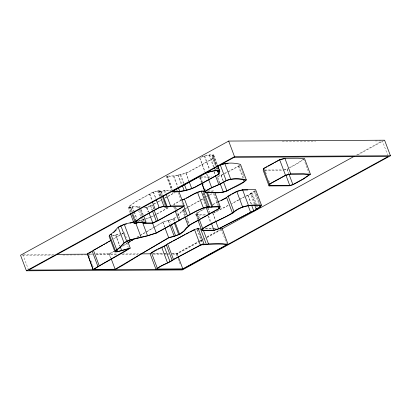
<?xml version="1.0" encoding="UTF-8"?>
<svg xmlns="http://www.w3.org/2000/svg" width="411" height="411" viewBox="0 0 411 411"><rect width="100%" height="100%" fill="white"/><g stroke="black" fill="none" stroke-linecap="round" stroke-linejoin="round"><path stroke-width="0.31" stroke-dasharray="2.06 1.54" d="M215.518 165.725L212.816 158.538L213.129 156.093L212.122 156.098L215.724 165.679M216.304 165.551L213.607 158.369L213.946 155.743L212.99 155.748L216.731 165.674M254.368 204.272L250.32 193.499L254.055 191.449L254.517 190.432M130.046 212.6L128.247 207.807L129.116 206.265L134.942 202.001L153.313 191.927L158.045 190.647L160.357 190.637L162.155 195.425M130.898 212.246L129.1 207.457L129.876 206.081L135.527 201.945L153.462 192.107L157.557 191.002L159.458 190.992L161.256 195.78M212.122 156.098L212.718 155.194L209.091 155.214L204.375 156.18L200.342 157.511M212.99 155.748L213.581 154.844L209.636 154.865L204.621 155.887L200.095 157.382M177.758 215.585L180.254 212.502L183.121 210.119L185.145 215.508M197.737 219.654L195.713 214.265L196.823 212.913L205.577 208.11M198.338 218.775L196.54 213.987L197.516 212.795L205.346 208.5M224.622 173.35L238.354 166.162L239.341 165.047M228.372 171.896L239.038 166.049L239.772 165.217M160.67 196.422L158.872 191.634L159.458 190.992M161.348 195.466L159.771 191.279L160.357 190.637M303.154 159.386L297.333 163.347L288.121 168.402M304.577 158.677L297.883 163.311L289.462 167.929M153.524 227.509L162.792 222.079L172.892 219.089L176.232 216.736M154.747 227.072L162.982 222.253L173.01 219.284L177.095 216.469M177.557 216.119L180.999 212.323L184.071 209.764L183.398 209.769L185.423 215.159M119.991 235.015L113.626 238.77M121.949 233.767L122.93 233.145L121.702 233.479M121.219 234.537L113.611 239.053M121.748 234.203L122.802 233.53M123.624 245.341L127.41 243.014M122.535 246.302L127.41 243.312M136.622 237.409L139.344 235.811M139.889 235.493L145.345 232.297M145.89 231.979L152.979 227.828M137.182 237.358L146.511 231.891M147.061 231.573L154.197 227.396M212.816 158.538L189.301 171.438C182.484 174.711 174.958 176.114 167.447 176.067L167.118 175.61L172.296 189.379M213.607 158.369L189.707 171.479C182.53 174.958 174.608 176.509 166.681 176.417L171.855 190.185M129.1 207.457L130.811 207.447L132.352 206.599L140.151 206.558L138.61 207.401L139.946 207.396M128.247 207.807L130.652 207.796L132.193 206.949L139.026 206.913L139.478 208.11M139.026 206.913L137.485 207.755L139.303 207.75M145.032 207.365L146.938 207.355L152.147 204.889L153.724 209.081M144.117 207.719L146.773 207.704L152.378 205.022L153.95 209.214M153.262 204.277L156.606 202.443M157.161 202.135L162.735 199.078M164.965 197.855L174.439 192.656M154.033 204.113L157.901 201.991M158.456 201.688L161.775 199.869M165.088 198.051L167.298 196.838M167.852 196.535L175.04 192.595M219.9 182.977L217.424 176.396L221.02 175.271L223.045 174.156M219.356 182.69L217.106 176.704L221.231 175.415L223.908 173.945M181.457 199.967L172.851 204.688L173.524 204.688M181.117 200.419L173.971 204.334L174.644 204.334L173.529 204.945M150.4 217.373L153.154 215.862M153.704 215.559L168.567 207.406M151.726 216.905L153.966 215.677M154.521 215.369L156.201 214.45M156.761 214.146L168.5 207.704M205.587 197.075L207.221 196.175M207.766 195.877L211.583 193.787M184.524 216.109L182.273 210.124L183.938 209.214M184.493 208.906L202.787 198.873M209.553 195.158L212.338 193.632M183.398 209.769L185.063 208.86M185.618 208.552L187.832 207.339M188.387 207.031L203.358 198.821M95.825 253.772L109.285 253.7L113.965 251.131M113.914 251.419L109.126 254.049L110.472 257.64M284.001 170.103L287.217 169.157L288.902 168.238M238.714 199.823L231.47 203.64M239.259 199.525L244.16 196.838M245.018 196.628L231.968 203.63M255.719 204.514L251.445 193.144L254.805 191.3L259.752 204.467M246.292 195.919L251.188 193.494L255.236 204.267M246.076 196.217L252.308 193.139L256.582 204.508M171.911 253.351L176.966 253.325L198.22 241.663M198.78 241.355L203.255 238.899M207.175 236.751L220.599 229.389M172.358 253.7L176.802 253.674L199.222 241.375M199.782 241.067L202.582 239.531M203.147 239.223L206.507 237.378M207.067 237.07L220.517 229.692M356.501 155.091L382.353 140.911L387.753 155.276M172.63 254.394L176.483 254.373L199.541 241.725M200.106 241.416L202.916 239.87M206.856 237.712L221.478 229.687M357.601 155.014L384.598 140.202M213.304 212.898L228.634 205.089M213.463 213.062L228.603 205.346M212.836 204.395L217.409 202.248M212.677 204.699L217.249 202.551M224.442 173.653L227.252 172.399M138.702 220.707L143.999 219.376M144.58 219.197L149.815 217.553M138.43 221.005L145.427 219.14M146.008 218.96L150.611 217.517M283.934 169.907L287.037 168.998L288.835 173.786M112.455 235.791L119.478 233.869M112.599 235.971L121.086 233.648M159.771 191.279L161.405 191.269L164.739 190.396L170.95 190.365M158.872 191.634L160.912 191.624L164.241 190.75L170.519 190.714M282.249 141.466L315.617 141.281M375.294 140.952L382.353 140.911M264.627 170.01L282.686 169.913M265.09 170.36L283.467 170.257M200.203 176.853L211.372 176.792M200.671 177.203L211.372 177.141M175.923 190.334L178.405 190.324M208.074 190.951L214.249 190.92M207.288 191.305L213.437 191.269M251.445 193.144L252.308 193.139M250.32 193.499L251.188 193.494M182.273 210.124L183.121 210.119M196.54 213.987L197.249 214.706L206.831 214.655M195.713 214.265L196.499 215.061L205.803 215.01M205.762 228.244L212.081 228.208M212.713 228.208L216.505 228.187M205.259 228.598L213.35 228.552M213.972 228.547L216.458 228.537M88.129 253.813L91.977 253.793M152.337 253.459L163.075 253.402M163.701 253.397L166.229 253.387M166.861 253.382L168.757 253.371M23.437 254.522L54.098 254.352M88.591 254.162L92.444 254.142M96.292 254.121L117.454 254.003M122.581 253.972L138.605 253.885M153.313 253.803L167.282 253.726M22.477 255.226L52.634 255.056M62.904 255L86.644 254.871M87.286 254.866L92.418 254.841M96.272 254.815L117.443 254.702M121.939 254.676L137.978 254.589M153.38 254.501L163.645 254.445M164.287 254.44L166.214 254.43M166.856 254.43L168.782 254.419M303.637 159.011L308.81 172.779M287.217 169.157L288.794 173.35M264.684 169.548L265.362 171.346M265.583 171.942L266.487 174.336M268.732 180.326L269.411 182.119M254.974 190.524L259.469 202.495M254.055 191.449L259.007 204.616M256.808 205.11L257.486 206.908M255.945 205.115L256.844 207.509M239.664 164.677L243.04 173.658M243.266 174.259L244.617 177.85M239.038 166.049L243.538 178.02M238.354 166.162L242.855 178.133M248.198 195.395L251.573 204.37M247.884 195.302L251.26 204.282M213.946 155.743L217.321 164.719M213.581 154.844L217.409 165.017M221.231 175.415L223.255 180.804M221.02 175.271L223.045 180.655M217.491 167.719L217.938 168.916M212.718 155.194L216.546 165.371M217.445 167.765L217.897 168.962M216.53 166.152L217.881 169.743M216.623 168.073L217.075 169.27M216.417 168.12L216.864 169.317M209.636 154.865L214.136 166.835M209.091 155.214L213.592 167.19M214.223 171.459L215.349 174.454M214.09 171.993L215.215 174.983M204.621 155.887L209.569 169.06M204.375 156.18L209.101 168.751M206.851 173.868L208.649 178.662M214.455 193.915L218.837 205.639M206.497 173.802L208.295 178.595M213.443 193.489L217.943 205.459M199.761 157.701L204.94 171.469M199.751 158.168L204.93 171.937M221.159 229.081L226.559 243.446M200.409 176.684L202.433 182.068M202.659 182.669L203.784 185.659M204.909 188.654L205.361 189.851M200.424 177.454L202.001 181.641M199.813 177.47L201.616 182.258M199.633 177.804L201.436 182.597M212.903 213.345L215.6 220.532M212.739 213.186L215.436 220.373M203.275 193.196L208.002 205.767M202.921 193.129L203.825 195.523M204.046 196.124L204.724 197.917M204.95 198.518L207.874 206.296M208.069 207.791L209.641 211.978M207.586 207.791L209.384 212.579M202.864 198.57L205.562 205.752M208.557 215.842L211.259 223.024M208.11 216.196L210.586 222.777M186.029 173.195L188.957 180.979M185.911 173.026L188.834 180.804M197.516 212.795L199.541 218.184M196.823 212.913L199.073 218.899M197.249 214.706L198.826 218.893M196.499 215.061L198.071 219.248M180.732 174.69L184.107 183.671M180.295 175.04L183.445 183.424M178.24 174.706L181.842 184.282M177.793 175.055L181.616 185.233M197.434 229.554L202.613 243.322M197.198 229.857L202.371 243.625M173.966 176.031L177.788 186.204M173.514 176.381L177.567 187.154M178.097 192.471L182.818 205.043M184.298 210.365L185.875 214.557M187 217.547L189.471 224.134M186.548 218.149L188.798 224.139M186.948 220.296L187.848 222.69M167.447 176.067L172.62 189.836M166.481 176.422L171.654 190.19M175.769 207.324L176.447 209.122M176.673 209.718L179.823 218.097M175.096 207.329L175.995 209.723M176.221 210.319L179.15 218.102M173.971 205.885L175.322 209.476M173.75 207.082L174.875 210.078M164.739 190.396L165.864 193.391M164.241 190.75L165.366 193.745M174.295 218.58L175.42 221.575M173.699 218.647L175.05 222.238M172.892 219.089L174.243 222.68M161.405 191.269L162.756 194.86M160.912 191.624L162.263 195.215M164.046 202.654L164.498 203.851M161.482 196.381L162.833 199.972M163.059 200.568L164.857 205.356M169.63 219.89L171.094 223.682M158.045 190.647L160.074 196.037M157.557 191.002L159.807 196.987M168.459 220.794L169.81 224.385M168.315 220.609L169.892 224.802M176.966 253.325L177.865 255.719M176.802 253.674L177.701 256.068M153.462 192.107L155.933 198.688M153.313 191.927L156.01 199.109M176.483 254.373L177.156 256.171M178.055 258.565L180.306 264.55M162.982 222.253L164.78 227.042M162.792 222.079L164.595 226.867M149.938 194.038L152.414 200.619M149.455 194.038L151.931 200.625M150.621 205.598L152.419 210.386M150.39 205.459L152.193 210.252M146.938 207.355L148.736 212.148M146.773 207.704L148.35 211.896M146.522 207.709L148.099 211.896M141.276 209.548L143.526 215.539M140.845 209.79L142.869 215.179M139.704 208.706L144.477 221.514M139.735 210.396L141.759 215.785M141.985 216.381L143.783 221.169M138.61 210.751L140.86 216.736M141.086 217.337L142.658 221.524M141.672 220.106L142.119 221.303M141.399 220.404L141.852 221.601M132.352 206.599L134.156 211.388M134.376 211.989L136.853 218.57M132.193 206.949L133.77 211.141M133.991 211.737L136.693 218.924M130.811 207.447L132.388 211.634M132.614 212.235L135.764 220.615M130.652 207.796L132.003 211.388M133.128 214.383L134.474 217.974M134.7 218.57L135.378 220.368M129.876 206.081L131.9 211.47M133.472 215.657L134.371 218.051M134.597 218.652L135.276 220.445M129.116 206.265L131.366 212.251M124.384 232.528L127.086 239.711M126.531 242.721L128.33 247.509M115.794 234.881L120.069 246.251M115.558 235.164L119.611 245.937M109.285 253.7L110.862 257.887M88.858 255.385L89.536 257.178M90.888 260.769L92.234 264.365M92.46 264.961L93.359 267.356M22.795 254.527L28.2 268.892"/><path stroke-width="0.62" d="M217.974 171.664L218.57 170.76L214.943 170.781L210.227 171.741L205.613 173.267L172.969 191.177L173.298 191.629C180.809 191.68 188.33 190.272 195.153 187.005L218.667 174.105L218.981 171.659L217.974 171.664L217.527 170.467M217.768 165.916L219.793 171.305L219.453 173.935L195.559 187.041C188.377 190.519 180.46 192.071 172.533 191.983L172.106 191.387M206.014 206.949L208.711 214.136L219.068 208.454L219.284 206.836L207.329 207.319L208.1 206.897C197.943 208.901 189.291 215.847 179.823 219.9L180.496 219.895L156.463 233.083L147.251 235.971L130.01 240.075L127.071 241.339L124.697 242.644L120.366 247.319L116.143 250.571L115.789 251.522L117.752 251.511L130.236 248.09L127.533 240.908M114.972 269.611L122.427 265.527L141.384 253.885L168.829 237.815L174.31 236.356L180.146 234.147L184.344 230.977L186.851 227.884L189.923 225.331L189.25 225.336L219.859 208.279L220.101 206.481L214.922 192.713M263.446 168.52L263.189 170.37L269.041 185.931L289.313 185.823L293.069 184.724L303.729 178.872L310.423 174.238L304.577 158.677L298.073 158.235L284.885 158.307L279.634 159.643L263.446 168.52L269.297 184.087L269.041 185.931M87.409 253.751L93.158 269.734L87.409 253.751L110.878 240.343M133.914 221.812L124.24 224.257L118.157 227.196L113.785 231.927L109.532 235.159L109.105 236.31L114.957 251.876L117.263 251.861L128.782 248.706L93.261 269.318M114.957 251.876L115.383 250.725L119.637 247.494L124.004 242.757L126.706 241.278L130.092 239.824L147.523 235.673L156.247 232.934L179.371 220.25L178.698 220.255L175.322 211.275M256.171 209.06L259.906 207.01L260.595 205.49C250.869 204.642 240.502 205.952 233.114 212.934C223.384 218.436 212.908 222.49 203.363 228.357L202.392 229.549L203.101 230.268L213.956 230.211L218.585 228.752L257.034 209.055L256.171 209.06L254.82 205.469M217.979 201.976L226.615 197.465L228.131 196.052L236.736 191.331L242.567 189.738L255.591 189.569L261.437 205.135L260.656 206.861L254.049 210.956L250.864 212.189L218.755 228.912L213.515 230.561L202.346 230.622L201.565 229.831L197.963 220.255M142.884 222.125L143.336 223.322L144.877 222.474L138.045 222.515L136.503 223.358L134.094 223.373L134.967 221.832L140.793 217.568L159.16 207.488L163.897 206.214L166.208 206.204L162.381 196.026M217.635 165.618L219.433 170.406L218.837 171.31L219.793 171.305M196.972 229.256L197.208 228.953M206.399 244.453L203.702 244.468L204.051 244.021L198.2 228.459L197.85 228.906L200.547 228.891L206.399 244.453L208.449 243.826L222.983 243.749L228.048 244.334L222.202 228.768L219.032 228.403M201.565 229.831L202.669 228.48C212.533 221.848 224.498 218.693 233.977 211.614C241.935 205.546 251.732 204.334 261.437 205.135M244.206 181.724L245.516 180.244C239.479 178.708 232.338 178.348 226.41 180.66C219.895 184.847 212.369 186.954 205.808 191.048L206.05 192.42L220.943 192.338L223.276 191.958L226.872 190.832L244.206 181.724L243.307 179.33M205.259 192.769L204.991 191.238L211.67 187.57L218.816 184.565L226.142 180.547L220.291 164.981C226.543 162.412 234.116 162.689 240.507 164.385L246.359 179.946C241.108 185.191 233.412 187.205 227.083 190.976C220.178 193.992 212.518 192.256 205.259 192.769L201.662 183.193M166.208 206.204L165.623 206.841L167.256 206.836L170.591 205.962L184.256 205.885L178.857 191.521M116.298 229.949L113.677 232.482M228.018 196.664L230.941 194.773M140.526 253.875L150.143 253.823C155.168 249.236 162.283 247.895 167.606 243.851L194.49 229.497L198.2 228.459M204.051 244.021L200.342 245.059L173.457 259.413C168.13 263.456 161.014 264.802 155.99 269.385L150.143 253.823M130.236 248.09L124.435 251.779L99.847 265.609L93.98 269.38L115.137 269.262L168.644 237.645L174.166 236.176L179.55 234.208L183.604 231.152L186.106 228.069L188.973 225.685L188.125 225.69L184.75 216.71M184.256 205.885L181.991 207.55L158.225 220.589L152.625 223.271L143.336 223.322M127.949 242.68L133.904 239.027M128.494 242.644L130.117 241.647M131.741 240.651L132.825 239.983M103.67 244.725L104.774 244.098M105.879 243.466L107.538 242.521M108.643 241.889L109.747 241.257M228.67 141.06L20.55 255.236L26.402 270.798L182.33 269.94L390.45 155.764L384.598 140.202L228.67 141.06L234.517 156.627L390.45 155.764M26.402 270.798L234.517 156.627M118.846 227.078L120.747 226.035M110.718 234.768L111.576 234.301M149.188 213.345L152.784 222.921L157.999 220.455L181.405 207.612L183.27 206.24L170.092 206.312L166.763 207.185L164.724 207.195L165.309 206.553L163.408 206.563L159.309 207.668L141.379 217.506L135.722 221.647L134.947 223.019L136.663 223.009L138.204 222.166L146.003 222.12L143.752 216.135M182.058 199.782C189.425 197.717 195.43 191.084 203.373 190.976L209.22 206.543L208.449 206.964L211.917 206.944L212.687 206.522L220.101 206.481M186.296 198.287L193.319 194.434M93.996 250.047L102.58 245.336M88.699 253.31L91.252 251.907M146.003 222.12L144.461 222.968L153.015 222.921M202.602 191.403L203.373 190.976M264.237 168.351L267.006 166.83M268.116 166.224L273.664 163.182M274.769 162.571L279.763 159.833M178.698 220.255C188.896 215.97 198.153 208.125 209.22 206.543M232.02 194.177L236.89 191.505M221.246 200.671L226.718 197.67M188.125 225.69L209.194 214.131L208.711 214.136M269.297 184.087L285.486 175.204L290.736 173.874L303.924 173.796L310.423 174.238M152.096 252.549L156.992 249.862M158.081 249.266L164.457 246.225M168.793 243.461L172.122 241.637M173.231 241.026L176.56 239.202M177.67 238.591L184.883 234.635M164.96 245.948L166.476 245.12M292.884 184.56L303.184 178.913L309.483 174.572L303.256 174.151L290.233 174.223L285.614 175.399L270.084 183.917L269.852 185.582L289.781 185.469L292.884 184.56L289.061 174.387M222.202 228.768L354.256 156.324M182.813 268.892L227.011 244.643C218.96 243.44 210.807 244.232 202.823 244.822L203.06 244.519L200.46 245.249L174.084 259.331C169.193 263.009 162.982 264.535 157.942 268.116L156.925 269.03L182.813 268.892L178.312 256.916M186.029 234.049L188.89 232.595M190.031 232.015L194.609 229.682M193.858 194.141L200.219 191.521M121.219 225.778L123.572 224.766M221.103 164.903L223.836 163.932M226.142 180.547C232.395 177.978 239.962 178.251 246.359 179.946M205.377 173.134L210.473 171.454L215.487 170.426L219.433 170.406M182.268 199.926L184.077 199.366M129.979 223.24L133.03 222.294M237.471 191.346L241.509 190.242M280.338 159.689L284.381 158.661M124.158 224.514L126.485 224M242.084 190.088L247.782 190.016M224.385 163.742L228.126 163.722M203.178 191.398L204.909 191.387M56.651 254.337L87.312 254.168M284.885 158.307L290.736 173.874M285.958 175.292L289.781 185.469M279.634 159.643L285.486 175.204M259.233 205.217L259.906 207.01M251.712 205.479L253.736 210.869M242.567 189.738L248.419 205.3M248.074 205.515L250.551 212.102M236.736 191.331L242.588 206.892M224.786 163.388L230.633 178.955M223.497 181.852L226.872 190.832M228.131 196.052L233.977 211.614M217.316 170.514L218.667 174.105M226.615 197.465L232.467 213.026M214.588 168.032L215.487 170.426M220.126 183.578L223.276 191.958M215.441 175.584L218.816 184.565M210.021 170.257L210.473 171.454M218.955 205.885L219.859 208.279M208.521 179.191L211.67 187.57M218.395 206.656L219.068 208.454M207.514 192.754L212.687 206.522M206.517 192.579L211.917 206.944M205.603 191.223L206.05 192.42M201.837 182.854L204.991 191.238M215.888 221.57L218.585 228.752M201.159 190.992L207.005 206.553M211.48 223.625L213.956 230.211M197.47 192.25L203.322 207.817M189.286 182.001L191.762 188.587M199.294 219.5L202.669 228.48M203.502 230.658L208.449 243.826M202.428 228.475L203.101 230.268M184.334 184.267L186.579 190.252M182.289 185.479L184.092 190.267M184.467 199.032L190.319 214.593M194.49 229.497L200.342 245.059M178.466 188.002L179.818 191.593M183.707 205.952L187.308 215.534M166.09 193.992L170.591 205.962M175.276 222.834L179.55 234.208M174.243 222.68L178.744 234.65M163.208 196.057L167.256 206.836M171.428 224.678L175.476 235.457M160.521 197.234L163.897 206.214M170.113 225.403L174.166 236.176M156.237 199.705L159.16 207.488M165.042 228.069L168.644 237.645M152.383 201.822L155.307 209.605M167.606 243.851L173.457 259.413M154.171 210.278L157.999 220.455M166.352 244.925L172.199 260.492M152.414 210.848L156.242 221.026M164.169 246.122L170.015 261.689M152.424 222.762L156.247 232.934M161.605 247.073L167.452 262.634M142.345 221.904L147.523 235.673M151.454 252.642L157.305 268.203M137.531 220.368L138.204 222.166M135.764 220.615L136.663 223.009M135.815 223.23L140.988 236.993M131.813 213.448L134.967 221.832M130.493 213.797L134.094 223.373M124.24 224.257L130.092 239.824M120.855 225.716L126.706 241.278M118.157 227.196L124.004 242.757M120.295 246.852L121.646 250.443M117.073 249.713L117.752 251.511M110.944 234.383L116.796 249.95M115.337 250.325L115.789 251.522M109.532 235.159L115.383 250.725M111.083 258.488L115.137 269.262M93.369 250.129L99.221 265.691M92.162 251.147L98.013 266.708M234.198 157.326L28.647 270.089L182.654 269.241L388.205 156.473L234.198 157.326"/></g></svg>
